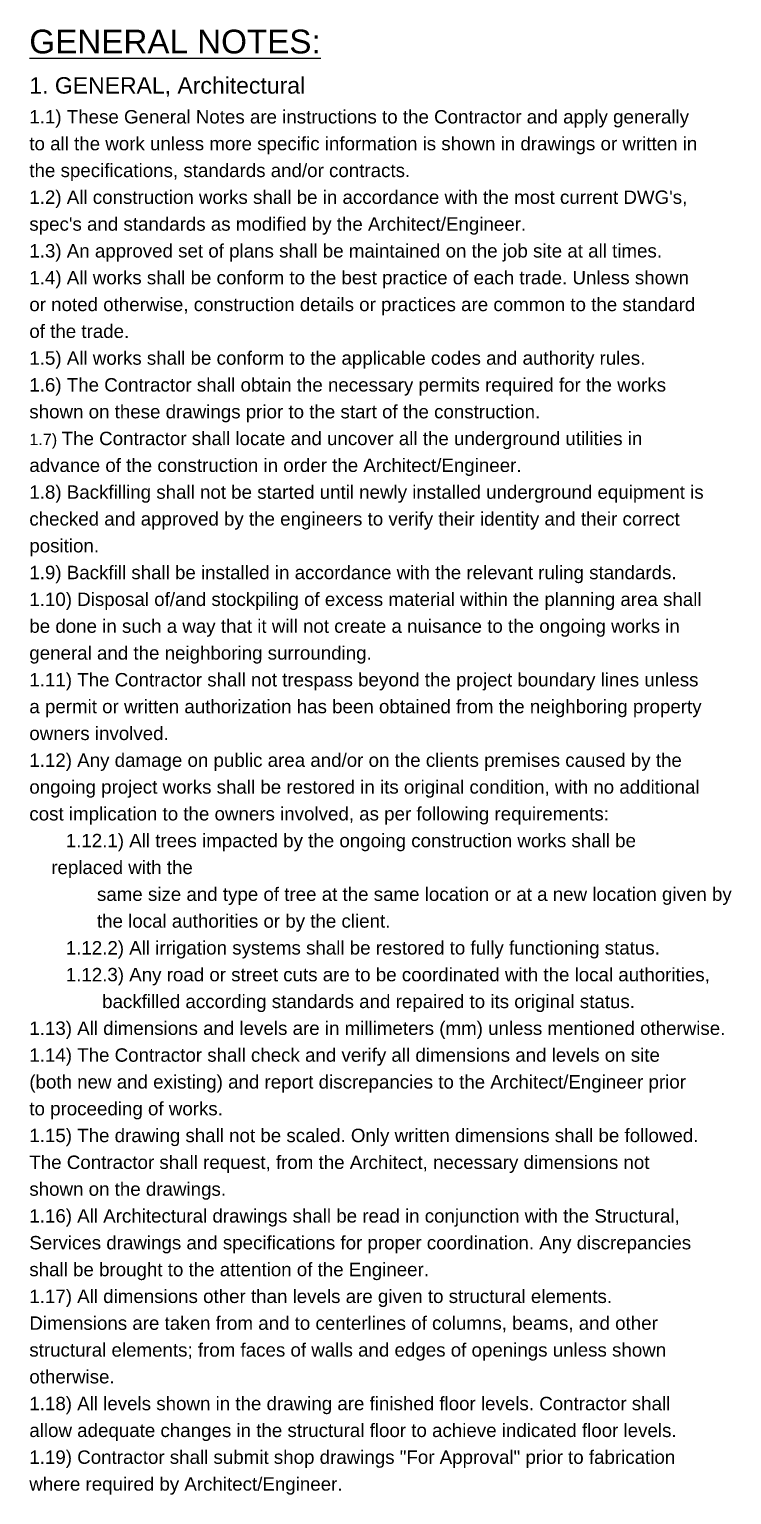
# Model space of a CAD drawing. Header units: inches. Extents: x -1 to 315328, y 6829 to 107833.
# Drawn here: x 57518 to 71931, y 14435 to 44507 of the extents above; entities that cross this region are included whole.
import ezdxf

# ---------------------------------------------------------------- set-up
doc = ezdxf.new("R2010")
doc.units = ezdxf.units.IN
doc.header["$MEASUREMENT"] = 0
doc.layers.add('G-Text General', color=42, linetype='Continuous')
doc.styles.add('Arial', font='arial.ttf', dxfattribs={"height": 250})

msp = doc.modelspace()

# ---------------------------------------------------------------- texts
at = {"layer": 'G-Text General', "color": 42, "insert": (64418.00456, 44499.53125), "char_height": 300, "width": 13798.6366085, "attachment_point": 2, "style": 'Arial'}
msp.add_mtext('\\pxa0.83333,sm1.2,ql;{\\H1.625x;\\L\\C256;GENERAL NOTES:\\P\\H0.6923x;\\l1. GENERAL, Architectural\\P\\pa0.25;\\H0.8148x;1.1) These General Notes are instructions to the Contractor and apply generally to all the work unless more specific information is shown in drawings or written in the specifications, standards and/or contracts.\\P1.2) All construction works shall be in accordance with the most current DWG\'s, spec\'s and standards as modified by the Architect/Engineer.\\P1.3) An approved set of plans shall be maintained on the job site at all times.\\P1.4) All works shall be conform to the best practice of each trade. Unless shown or noted otherwise, construction details or practices are common to the standard of the trade.\\P1.5) All works shall be conform to the applicable codes and authority rules.\\P1.6) The Contractor shall obtain the necessary permits required for the works shown on these drawings prior to the start of the construction.\\P\\H0.8636x;1.7) \\H1.158x;The Contractor shall locate and uncover all the underground utilities in advance of the construction in order the Architect/Engineer.\\P1.8) Backfilling shall not be started until newly installed underground equipment is checked and approved by the engineers to verify their identity and their correct position.\\P1.9) Backfill shall be installed in accordance with the relevant ruling standards.\\P1.10) Disposal of/and stockpiling of excess material within the planning area shall be done in such a way that it will not create a nuisance to the ongoing works in general and the neighboring surrounding.\\P1.11) The Contractor shall not trespass beyond the project boundary lines unless a permit or written authorization has been obtained from the neighboring property owners involved.\\P1.12) Any damage on public area and/or on the clients premises caused by the ongoing project works shall be restored in its original condition, with no additional cost implication to the owners involved, as per following requirements:\\P\\pi-1.5,l1.5;       1.12.1) All trees impacted by the ongoing construction works shall be replaced with the  \\P             same size and type of tree at the same location or at a new location given by  \\P             the local authorities or by the client.\\P       1.12.2) All irrigation systems shall be restored to fully functioning status.\\P       1.12.3) Any road or street cuts are to be coordinated with the local authorities, \\P              backfilled according standards and repaired to its original status.\\P\\pi0,l0;1.13) All dimensions and levels are in millimeters (mm) unless mentioned otherwise.\\P1.14) The Contractor shall check and verify all dimensions and levels on site (both new and existing) and report discrepancies to the Architect/Engineer prior to proceeding of works.\\P1.15) The drawing shall not be scaled. Only written dimensions shall be followed. The Contractor shall request, from the Architect, necessary dimensions not shown on the drawings.\\P1.16) All Architectural drawings shall be read in conjunction with the Structural, Services drawings and specifications for proper coordination. Any discrepancies shall be brought to the attention of the Engineer.\\P1.17) All dimensions other than levels are given to structural elements. Dimensions are taken from and to centerlines of columns, beams, and other structural elements; from faces of walls and edges of openings unless shown otherwise.\\P1.18) All levels shown in the drawing are finished floor levels. Contractor shall allow adequate changes in the structural floor to achieve indicated floor levels.\\P1.19) Contractor shall submit shop drawings "For Approval" prior to fabrication where required by Architect/Engineer.}', dxfattribs=at)

doc.saveas('drawing.dxf')
